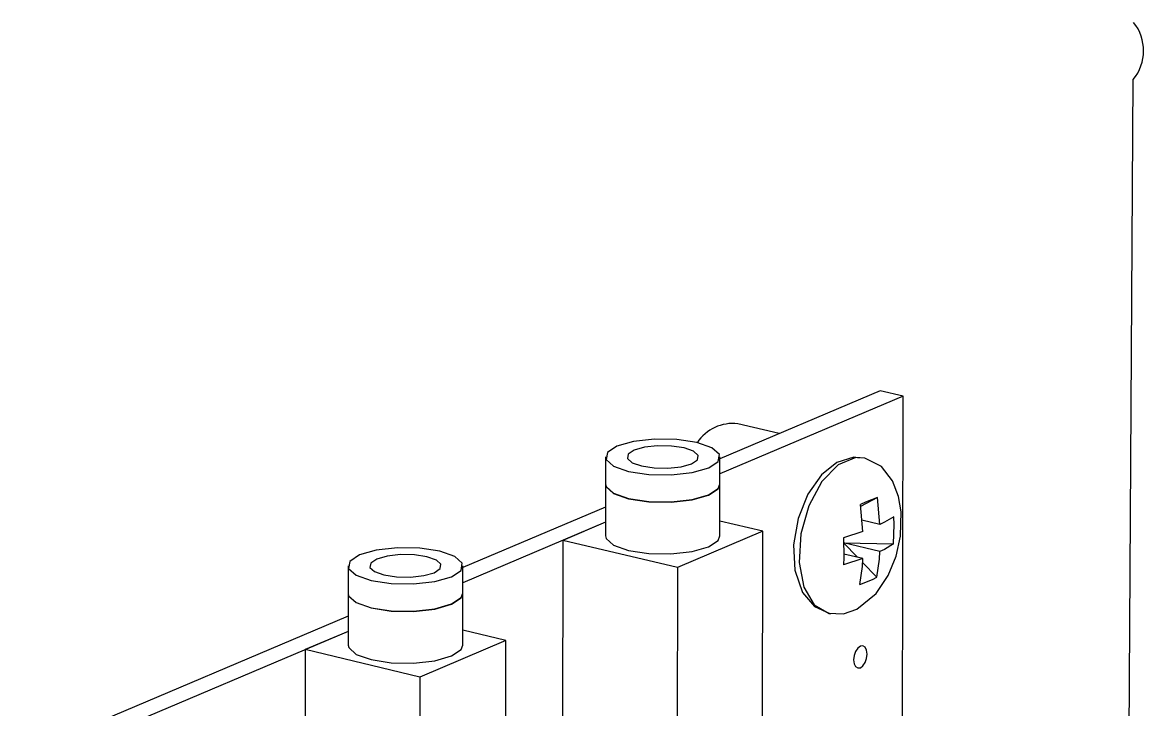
# Model space of a CAD drawing. Extents: x 0 to 254, y 0 to 197.
# Drawn here: x 192.45 to 199.4, y 133.47 to 137.73 of the extents above; entities that cross this region are included whole.
import ezdxf

# ---------------------------------------------------------------- set-up
doc = ezdxf.new("R2010")
doc.units = 0
doc.layers.get('0').update_dxf_attribs({"linetype": 'CONTINUOUS'})

msp = doc.modelspace()

# ---------------------------------------------------------------- linework, layer by layer
at = {"color": 7, "linetype": 'CONTINUOUS'}
for p, q in [((199.2897, 129.7695), (199.3374, 137.3754)), ((197.9101, 135.4117), (196.7741, 134.9301)), ((197.7684, 135.445), (196.7742, 135.0238)), ((197.9101, 135.4117), (197.7684, 135.445)), ((197.905, 132.3407), (197.9101, 135.4117)), ((197.1423, 135.1797), (196.8854, 135.2402)), ((196.0647, 135.0347), (196.0646, 134.8664)), ((196.7741, 134.8659), (196.7742, 135.0342)), ((196.0646, 134.8647), (196.0644, 134.5451)), ((196.7737, 134.5446), (196.7741, 134.8642)), ((197.7502, 134.7837), (197.6463, 134.7265)), ((197.7664, 134.6157), (197.7502, 134.7837)), ((196.0645, 134.7231), (195.1797, 134.3483)), ((197.6612, 134.572), (197.645, 134.7399)), ((196.0645, 134.6293), (195.1797, 134.2543)), ((196.0645, 134.6293), (195.7986, 134.5166)), ((197.0393, 134.5732), (196.7738, 134.636)), ((197.7664, 134.6157), (197.6545, 134.6422)), ((197.0393, 134.5732), (196.5098, 134.3482)), ((197.0378, 133.2458), (197.0393, 134.5732)), ((197.6612, 134.572), (197.5413, 134.5332)), ((195.7986, 134.5166), (195.7981, 133.1888)), ((196.5098, 134.3482), (195.7986, 134.5166)), ((197.5407, 134.5011), (197.6273, 134.412)), ((197.5407, 134.5011), (197.8512, 134.4948)), ((197.7655, 134.448), (197.5407, 134.5011)), ((197.6603, 134.4042), (197.5416, 134.4322)), ((194.4675, 134.3588), (194.4676, 134.19)), ((195.1797, 134.1902), (195.1797, 134.359)), ((196.5098, 134.3482), (196.5087, 133.0193)), ((197.6603, 134.4042), (197.5405, 134.3654)), ((197.659, 134.3793), (197.7476, 134.2881)), ((194.4676, 134.1883), (194.4677, 133.8676)), ((195.1797, 133.8678), (195.1797, 134.1885)), ((194.4676, 134.0466), (192.4478, 133.1909)), ((194.4677, 133.9525), (192.5904, 133.1567)), ((194.4677, 133.9524), (194.2006, 133.8392)), ((195.4466, 133.8963), (195.1797, 133.9597)), ((195.4466, 133.8963), (194.9131, 133.6695)), ((195.4464, 132.5644), (195.4466, 133.8963)), ((194.9131, 133.6695), (194.2006, 133.8392)), ((194.2006, 133.8392), (194.2014, 132.5069)), ((194.9131, 133.6695), (194.9133, 132.3361))]:
    msp.add_line(p, q, dxfattribs=at)
for points in [[(196.2074, 134.9447), (196.3325, 134.9258), (196.4708, 134.9235), (196.6013, 134.9381), (196.7041, 134.9673), (196.7635, 135.0068), (196.7705, 135.0505), (196.7241, 135.0917), (196.6313, 135.1242), (196.5064, 135.143), (196.3682, 135.1453), (196.2379, 135.1308), (196.1351, 135.1016), (196.0756, 135.0622), (196.0684, 135.0185), (196.1147, 134.9773), (196.2074, 134.9447)], [(196.287, 134.9784), (196.3651, 134.9666), (196.4515, 134.9651), (196.5331, 134.9742), (196.5973, 134.9925), (196.6344, 135.0172), (196.6388, 135.0445), (196.6099, 135.0702), (196.5519, 135.0905), (196.4738, 135.1023), (196.3874, 135.1038), (196.3059, 135.0947), (196.2417, 135.0764), (196.2045, 135.0518), (196.2001, 135.0245), (196.229, 134.9987), (196.287, 134.9784)], [(197.6389, 135.0262), (197.6041, 135.0327), (197.4991, 135.0001), (197.4036, 134.9241), (197.3189, 134.8035), (197.2585, 134.6522), (197.2304, 134.4893), (197.2384, 134.3315), (197.2859, 134.1938), (197.3599, 134.1063), (197.4556, 134.0631), (197.4621, 134.0634)], [(197.6733, 135.0274), (197.6159, 135.0306), (197.5077, 134.9857), (197.4063, 134.8814), (197.3256, 134.7317), (197.2765, 134.557), (197.2656, 134.3808), (197.2945, 134.2271), (197.3591, 134.1165), (197.4507, 134.0641), (197.4574, 134.0629)], [(197.4445, 134.0655), (197.5395, 134.0621), (197.622, 134.0899), (197.7425, 134.1881), (197.8167, 134.2987), (197.8663, 134.4192), (197.8937, 134.5423), (197.8978, 134.6944), (197.8816, 134.7889), (197.8435, 134.8872), (197.7753, 134.9743), (197.6719, 135.0278)], [(196.0646, 134.8664), (196.0683, 134.8502), (196.1146, 134.809), (196.2073, 134.7764)], [(196.0646, 134.8647), (196.0683, 134.8485), (196.1146, 134.8073), (196.2073, 134.7747)], [(196.2073, 134.7764), (196.3323, 134.7575), (196.4707, 134.7552), (196.6011, 134.7697), (196.7039, 134.799), (196.7633, 134.8385), (196.7741, 134.8659)], [(196.2073, 134.7747), (196.3323, 134.7558), (196.4706, 134.7535), (196.6011, 134.7681), (196.7039, 134.7973), (196.7633, 134.8368), (196.7741, 134.8642)], [(197.7502, 134.7837), (197.6764, 134.7532), (197.645, 134.7399)], [(197.8521, 134.6625), (197.7947, 134.629), (197.7664, 134.6157)], [(197.8512, 134.4948), (197.8547, 134.6155), (197.8521, 134.6625)], [(196.0644, 134.5451), (196.0681, 134.5289), (196.1144, 134.4876), (196.2071, 134.4549), (196.3321, 134.436), (196.4704, 134.4337), (196.6009, 134.4483), (196.7036, 134.4776), (196.763, 134.5172), (196.7737, 134.5446)], [(197.5413, 134.5332), (197.5417, 134.4114), (197.5405, 134.3654)], [(197.8512, 134.4948), (197.7938, 134.4613), (197.7655, 134.448)], [(194.6099, 134.2686), (194.7353, 134.2495), (194.8741, 134.2472), (195.0053, 134.2619), (195.1087, 134.2913), (195.1687, 134.3311), (195.1761, 134.3751), (195.1299, 134.4166), (195.0371, 134.4494), (194.9118, 134.4683), (194.7732, 134.4707), (194.6422, 134.456), (194.5388, 134.4266), (194.4787, 134.3869), (194.4711, 134.3429), (194.5171, 134.3014), (194.6099, 134.2686)], [(194.6901, 134.3025), (194.7684, 134.2906), (194.8552, 134.2891), (194.9371, 134.2983), (195.0018, 134.3167), (195.0393, 134.3416), (195.0439, 134.3691), (195.0151, 134.395), (194.9571, 134.4155), (194.8788, 134.4274), (194.7921, 134.4288), (194.7102, 134.4197), (194.6456, 134.4013), (194.608, 134.3764), (194.6033, 134.3489), (194.6321, 134.323), (194.6901, 134.3025)], [(197.7476, 134.2881), (197.7629, 134.3997), (197.7655, 134.448)], [(197.6424, 134.2443), (197.6577, 134.3558), (197.6603, 134.4042)], [(197.6424, 134.2443), (197.7201, 134.2739), (197.7476, 134.2881)], [(194.4676, 134.19), (194.4711, 134.174), (194.5172, 134.1325), (194.61, 134.0996)], [(194.4676, 134.1883), (194.4711, 134.1724), (194.5172, 134.1308), (194.61, 134.0979)], [(194.61, 134.0996), (194.7354, 134.0806), (194.8742, 134.0783), (195.0053, 134.0929), (195.1087, 134.1224), (195.1687, 134.1622), (195.1797, 134.1902)], [(194.61, 134.0979), (194.7354, 134.0789), (194.8742, 134.0766), (195.0053, 134.0913), (195.1087, 134.1208), (195.1687, 134.1606), (195.1797, 134.1885)], [(194.4677, 133.8676), (194.4713, 133.8516), (194.5173, 133.81), (194.6101, 133.7771), (194.7354, 133.758), (194.8742, 133.7557), (195.0053, 133.7704), (195.1087, 133.7999), (195.1687, 133.8398), (195.1797, 133.8678)], [(197.687, 133.8117), (197.6839, 133.8359), (197.6748, 133.8537), (197.6612, 133.8623), (197.6452, 133.8605), (197.6292, 133.8486), (197.6156, 133.8283), (197.6064, 133.8028), (197.6032, 133.7759), (197.6064, 133.7518), (197.6154, 133.734), (197.629, 133.7254), (197.645, 133.7271), (197.6611, 133.7391), (197.6747, 133.7593), (197.6838, 133.7849), (197.687, 133.8117)]]:
    msp.add_lwpolyline(points, dxfattribs=at)
for centre, radius, start, end in [((199.1206, 137.554), 0.2809, 320.53534, 38.74577), ((196.8538, 134.9778), 0.2644, 83.13352, 146.67825)]:
    msp.add_arc(centre, radius, start, end, dxfattribs=at)

doc.saveas('drawing.dxf')
